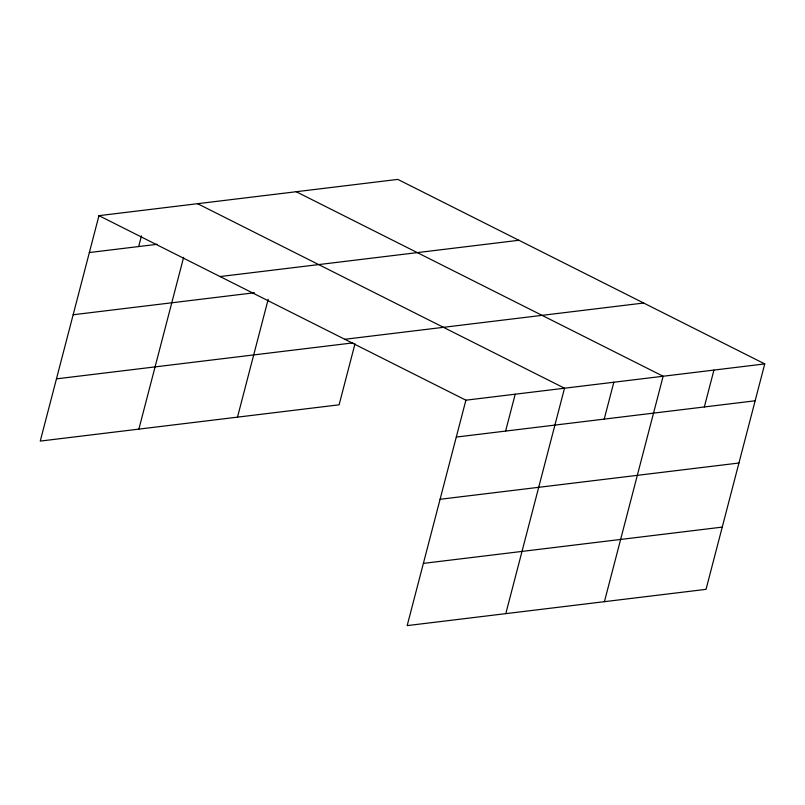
<?xml version="1.0" encoding="UTF-8"?>
<svg xmlns="http://www.w3.org/2000/svg" width="805" height="805" viewBox="0 0 805 805"><rect width="100%" height="100%" fill="white"/><g stroke="black" fill="none" stroke-linecap="round" stroke-linejoin="round"><path stroke-width="1.21" d="M764.75 363.91L465.894 400.186L407.179 625.606L706.035 589.341L764.75 363.91L397.821 179.394L98.965 215.66L40.25 441.09L339.106 404.814L354.995 343.795M138.671 246.551L141.459 235.845M138.873 429.115L183.62 257.318M237.495 417.151L268.196 299.289M505.6 431.078L515.21 394.198M505.802 613.641L564.516 388.211L197.587 203.695M604.223 419.103L613.833 382.234M604.424 601.667L663.139 376.247L296.21 191.721M704.335 406.958L713.944 370.079M89.365 252.539L157.166 244.307M220.057 276.558L518.903 240.282M73.154 314.755L254.37 292.768M344.812 339.287L643.668 303.022M56.461 378.863L352.832 342.9M456.294 437.065L755.14 400.789M440.083 499.281L738.94 463.016M423.39 563.389L722.236 527.114M98.965 215.66L465.894 400.186"/></g></svg>
